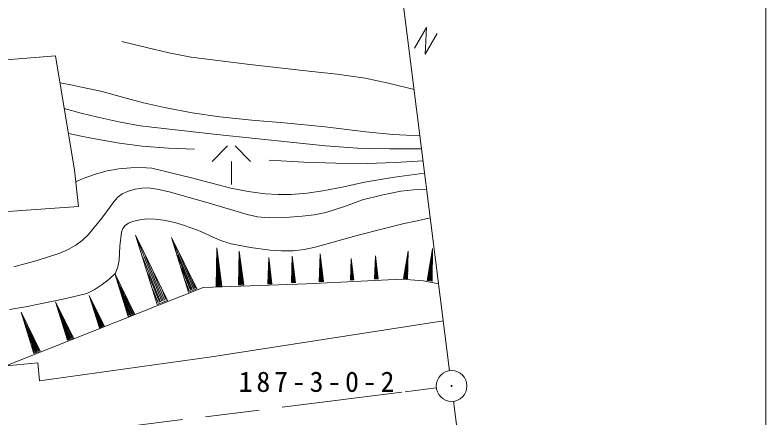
# Model space of a CAD drawing. Units: millimetres, scale not verified. Extents: x 40000 to 680000, y 20000 to 380000.
# Drawn here: x 530336 to 579000, y 292930 to 319039 of the extents above; entities that cross this region are included whole.
import ezdxf

# ---------------------------------------------------------------- set-up
doc = ezdxf.new("R2010")
doc.units = ezdxf.units.MM
doc.header["$LTSCALE"] = 1000
doc.linetypes.add('CHAIN', pattern=[18.5, 12, -1.5, 3.5, -1.5])
doc.layers.add('S-BGD', color=7, linetype='Continuous', lineweight=13)
doc.layers.add('S-BGD-HTXT', color=7, linetype='Continuous', lineweight=13)
doc.styles.add('ＭＳ ゴシック', font='')
doc.styles.get('ＭＳ ゴシック').set_extended_font_data('MS Gothic')

msp = doc.modelspace()

# ---------------------------------------------------------------- linework, layer by layer
at = {"layer": 'S-BGD'}
for p, q in [((558502, 295995), (554575, 326997)), ((556996, 318241), (556231, 316894)), ((556919, 316500), (556996, 318241)), ((557688, 317838), (556919, 316500)), ((538063, 317125), (537269, 317331)), ((538858, 316925), (538063, 317125)), ((540299, 316590), (538858, 316925)), ((527496, 315946), (532968, 316398)), ((532968, 316398), (534189, 308981)), ((541750, 316315), (540299, 316590)), ((545559, 315830), (541750, 316315)), ((549377, 315404), (545559, 315830)), ((551213, 315200), (549377, 315404)), ((553028, 314938), (551213, 315200)), ((554617, 314602), (553028, 314938)), ((533954, 314508), (533258, 314639)), ((534639, 314374), (533954, 314508)), ((535973, 314079), (534639, 314374)), ((556195, 314206), (554617, 314602)), ((537293, 313726), (535973, 314079)), ((538660, 313351), (537293, 313726)), ((534615, 312688), (533532, 312972)), ((540033, 313037), (538660, 313351)), ((541822, 312709), (540033, 313037)), ((535700, 312416), (534615, 312688)), ((543612, 312441), (541822, 312709)), ((545690, 312222), (543612, 312441)), ((537073, 312108), (535700, 312416)), ((538457, 311860), (537073, 312108)), ((547774, 312064), (545690, 312222)), ((550427, 311792), (547774, 312064)), ((543424, 311301), (538457, 311860)), ((553073, 311461), (550427, 311792)), ((554821, 311306), (553073, 311461)), ((534724, 311173), (533797, 311363)), ((535643, 310993), (534724, 311173)), ((537108, 310740), (535643, 310993)), ((548382, 310776), (543424, 311301)), ((556575, 311210), (554821, 311306)), ((538583, 310547), (537108, 310740)), ((540274, 310414), (538583, 310547)), ((544111, 310559), (543105, 309553)), ((544598, 310559), (545605, 309553)), ((550462, 310569), (548382, 310776)), ((552536, 310422), (550462, 310569)), ((541971, 310340), (540274, 310414)), ((554612, 310368), (552536, 310422)), ((556681, 310373), (554612, 310368)), ((544355, 309553), (544355, 308059)), ((547930, 309570), (546803, 309631)), ((549058, 309513), (547930, 309570)), ((551116, 309434), (549058, 309513)), ((556779, 309600), (554974, 309477)), ((537064, 309069), (536305, 308937)), ((537832, 309142), (537064, 309069)), ((538519, 309154), (537832, 309142)), ((539193, 309106), (538519, 309154)), ((541777, 308491), (539193, 309106)), ((553166, 309414), (551116, 309434)), ((554974, 309477), (553166, 309414)), ((534189, 308981), (534460, 306630)), ((535612, 308751), (534929, 308505)), ((536305, 308937), (535612, 308751)), ((554920, 308536), (552973, 308218)), ((556880, 308796), (554920, 308536)), ((534606, 308374), (534275, 308236)), ((534929, 308505), (534606, 308374)), ((544330, 307821), (541777, 308491)), ((552973, 308218), (551644, 307904)), ((537696, 307631), (537289, 307453)), ((538122, 307751), (537696, 307631)), ((538555, 307823), (538122, 307751)), ((538981, 307833), (538555, 307823)), ((539654, 307740), (538981, 307833)), ((540319, 307586), (539654, 307740)), ((542854, 306876), (540319, 307586)), ((545436, 307608), (544330, 307821)), ((546548, 307455), (545436, 307608)), ((550292, 307646), (549266, 307496)), ((551644, 307904), (550292, 307646)), ((555329, 307624), (554085, 307371)), ((556169, 307710), (555329, 307624)), ((557015, 307736), (556169, 307710)), ((537030, 307260), (536801, 307012)), ((537289, 307453), (537030, 307260)), ((547395, 307400), (546548, 307455)), ((548235, 307406), (547395, 307400)), ((549266, 307496), (548235, 307406)), ((554085, 307371), (552862, 307061)), ((534460, 306630), (518903, 305546)), ((536801, 307012), (535955, 305876)), ((545379, 306107), (542854, 306876)), ((551677, 306628), (550471, 306252)), ((552862, 307061), (551677, 306628)), ((546054, 305973), (545379, 306107)), ((549721, 306097), (548948, 305999)), ((550471, 306252), (549721, 306097)), ((535955, 305876), (535070, 304789)), ((537692, 305558), (537947, 305665)), ((537947, 305665), (538415, 305776)), ((538415, 305776), (538887, 305826)), ((538887, 305826), (539421, 305820)), ((539421, 305820), (539967, 305753)), ((539967, 305753), (540682, 305599)), ((546737, 305899), (546054, 305973)), ((547840, 305919), (546737, 305899)), ((548948, 305999), (547840, 305919)), ((555551, 305528), (556399, 305712)), ((556399, 305712), (557249, 305890)), ((537240, 304976), (537333, 305209)), ((537333, 305209), (537477, 305404)), ((537477, 305404), (537692, 305558)), ((540682, 305599), (541387, 305385)), ((541387, 305385), (542327, 305024)), ((552659, 304790), (555551, 305528)), ((535070, 304789), (534694, 304435)), ((537137, 304058), (537240, 304976)), ((540227, 300551), (538147, 304782)), ((538147, 304782), (539550, 300281)), ((542327, 305024), (543255, 304603)), ((549794, 303997), (552659, 304790)), ((534694, 304435), (534271, 304120)), ((539858, 300493), (538317, 304356)), ((542116, 301301), (540478, 304631)), ((540478, 304631), (541583, 301088)), ((541826, 301255), (540612, 304296)), ((543255, 304603), (543789, 304381)), ((543789, 304381), (544350, 304214)), ((544350, 304214), (545601, 303981)), ((533779, 303839), (533251, 303607)), ((534271, 304120), (533779, 303839)), ((537096, 303152), (537137, 304058)), ((543422, 303952), (543361, 301446)), ((543748, 301466), (543422, 303952)), ((543552, 301500), (543435, 303709)), ((544867, 303748), (544813, 301542)), ((545154, 301560), (544867, 303748)), ((545601, 303981), (546877, 303806)), ((546877, 303806), (547615, 303756)), ((547615, 303756), (548360, 303766)), ((548360, 303766), (549080, 303852)), ((549080, 303852), (549794, 303997)), ((555808, 303748), (555500, 301969)), ((555777, 301943), (555808, 303748)), ((557398, 303908), (557038, 301833)), ((557203, 301854), (557379, 303704)), ((557362, 301802), (557398, 303908)), ((533251, 303607), (531773, 303134)), ((538626, 303328), (539771, 300458)), ((538800, 303398), (539946, 300528)), ((540855, 303487), (541757, 301227)), ((540993, 303542), (541894, 301282)), ((544981, 301589), (544878, 303533)), ((546777, 303322), (546715, 301618)), ((546978, 301628), (546777, 303322)), ((548306, 303408), (548243, 301704)), ((548507, 301715), (548306, 303408)), ((548374, 301739), (548313, 303242)), ((550104, 303561), (550038, 301757)), ((550316, 301768), (550104, 303561)), ((550176, 301794), (550111, 303385)), ((552126, 303271), (552074, 301868)), ((552291, 301877), (552126, 303271)), ((553688, 303438), (553633, 301935)), ((553865, 301944), (553688, 303438)), ((553748, 301966), (553694, 303292)), ((555642, 301987), (555792, 303573)), ((557292, 303232), (557161, 301858)), ((557375, 303224), (557245, 301850)), ((531773, 303134), (530270, 302718)), ((536856, 302316), (537005, 302726)), ((537005, 302726), (537096, 303152)), ((541963, 301309), (541384, 302761)), ((543415, 303138), (543502, 301497)), ((543515, 303144), (543602, 301502)), ((544861, 303031), (544937, 301587)), ((544949, 303036), (545025, 301591)), ((546766, 302768), (546811, 301651)), ((546845, 301653), (546784, 303156)), ((546834, 302771), (546879, 301654)), ((548294, 302855), (548340, 301738)), ((548362, 302857), (548408, 301740)), ((550092, 302975), (550140, 301792)), ((550164, 302978), (550212, 301795)), ((552116, 302815), (552154, 301896)), ((552182, 301897), (552131, 303135)), ((552172, 302818), (552210, 301898)), ((553678, 302950), (553718, 301964)), ((553738, 302952), (553778, 301967)), ((555579, 301993), (555650, 302750)), ((555717, 303169), (555606, 301991)), ((555789, 303162), (555677, 301984)), ((555713, 301980), (555785, 302737)), ((557130, 301861), (557214, 302744)), ((557287, 301846), (557371, 302729)), ((536406, 301899), (536856, 302316)), ((538078, 299681), (536794, 302291)), ((536794, 302291), (537661, 299514)), ((539705, 300432), (538970, 302276)), ((540033, 300563), (539297, 302407)), ((541705, 301207), (541126, 302659)), ((543465, 301495), (543409, 302550)), ((543652, 301505), (543596, 302560)), ((544904, 301585), (544855, 302513)), ((545069, 301594), (545020, 302522)), ((546786, 301650), (546757, 302368)), ((546913, 301655), (546884, 302373)), ((548314, 301737), (548285, 302454)), ((548442, 301742), (548413, 302460)), ((550113, 301791), (550082, 302551)), ((550248, 301797), (550217, 302557)), ((552133, 301895), (552109, 302486)), ((552238, 301899), (552214, 302490)), ((553650, 302254), (553662, 301962)), ((553695, 301963), (553670, 302597)), ((553808, 301968), (553782, 302601)), ((553826, 302261), (553838, 301969)), ((555572, 302346), (555538, 301997)), ((555782, 302326), (555749, 301977)), ((557122, 302273), (557083, 301865)), ((557367, 302250), (557329, 301842)), ((535915, 301526), (536406, 301899)), ((537850, 299645), (536899, 302028)), ((541361, 301846), (541628, 301176)), ((541764, 302007), (542032, 301337)), ((543383, 301979), (543408, 301492)), ((543676, 301994), (543702, 301508)), ((544832, 302011), (544855, 301582)), ((545091, 302024), (545113, 301596)), ((546734, 301980), (546748, 301649)), ((546934, 301988), (546947, 301657)), ((548243, 301704), (548507, 301715)), ((548263, 302066), (548276, 301735)), ((548462, 302074), (548476, 301743)), ((555410, 301917), (549253, 301612)), ((550038, 301757), (550316, 301768)), ((550058, 302140), (550072, 301790)), ((550269, 302149), (550284, 301798)), ((552074, 301868), (552291, 301877)), ((552090, 302166), (552101, 301893)), ((552255, 302173), (552266, 301900)), ((553633, 301935), (553865, 301944)), ((556804, 301815), (555410, 301917)), ((555500, 301969), (555777, 301943)), ((557790, 301611), (556804, 301815)), ((557038, 301833), (557362, 301802)), ((542518, 301374), (529746, 296308)), ((534981, 301001), (535464, 301238)), ((535464, 301238), (535915, 301526)), ((537090, 301394), (537797, 299623)), ((537198, 301437), (537904, 299666)), ((539268, 301244), (539607, 300393)), ((539781, 301449), (540120, 300597)), ((541583, 301088), (542116, 301301)), ((549253, 301612), (542518, 301374)), ((543361, 301446), (543748, 301466)), ((544813, 301542), (545154, 301560)), ((546715, 301618), (546978, 301628)), ((533537, 300646), (534981, 301001)), ((536122, 298896), (535149, 300876)), ((535149, 300876), (535806, 298770)), ((537756, 299607), (537302, 300745)), ((537958, 299688), (537504, 300826)), ((531025, 300126), (532068, 300349)), ((532068, 300349), (533537, 300646)), ((534116, 298111), (532965, 300451)), ((532965, 300451), (533742, 297961)), ((535950, 298869), (535228, 300677)), ((539550, 300281), (540227, 300551)), ((529972, 299961), (531025, 300126)), ((531969, 297266), (530730, 299786)), ((530730, 299786), (531566, 297105)), ((533912, 298078), (533059, 300215)), ((535373, 300196), (535909, 298852)), ((535454, 300228), (535991, 298885)), ((537486, 300108), (537696, 299583)), ((537802, 300234), (538012, 299709)), ((531750, 297231), (530831, 299532)), ((533230, 299647), (533864, 298059)), ((533327, 299685), (533960, 298097)), ((535878, 298840), (535534, 299703)), ((536031, 298901), (535687, 299765)), ((535913, 299316), (536072, 298918)), ((537661, 299514), (538078, 299681)), ((531015, 298920), (531698, 297210)), ((531119, 298961), (531802, 297251)), ((533828, 298044), (533421, 299065)), ((534009, 298117), (533602, 299137)), ((535673, 299220), (535832, 298822)), ((535806, 298770), (536122, 298896)), ((558093, 299221), (543071, 296887)), ((531854, 297272), (531415, 298371)), ((533585, 298494), (533773, 298023)), ((533869, 298607), (534057, 298136)), ((531659, 297194), (531220, 298293)), ((533742, 297961), (534116, 298111)), ((531398, 297678), (531600, 297171)), ((531703, 297800), (531906, 297293)), ((531566, 297105), (531969, 297266)), ((543071, 296887), (531933, 295341)), ((531805, 296496), (529542, 296290)), ((531933, 295341), (531805, 296496)), ((558753, 294010), (562189, 266885))]:
    msp.add_line(p, q, dxfattribs=at)
at = {"layer": 'S-BGD', "linetype": 'CHAIN'}
for p, q in [((529281, 291335), (555404, 294600)), ((555629, 294628), (557635, 294878))]:
    msp.add_line(p, q, dxfattribs=at)
at = {"layer": 'S-BGD'}
for radius in [995, 30]:
    msp.add_circle((558628, 295003), radius, dxfattribs=at)
at = {"layer": 'S-BGD-HTXT'}
msp.add_line((579000, 20000), (579000, 370000), dxfattribs=at)

# ---------------------------------------------------------------- texts
at = {"layer": 'S-BGD', "insert": (544829, 294600), "char_height": 1320, "attachment_point": 7, "style": 'ＭＳ ゴシック'}
msp.add_mtext('\\T1.28;187-3-0-2', dxfattribs=at)

doc.saveas('drawing.dxf')
